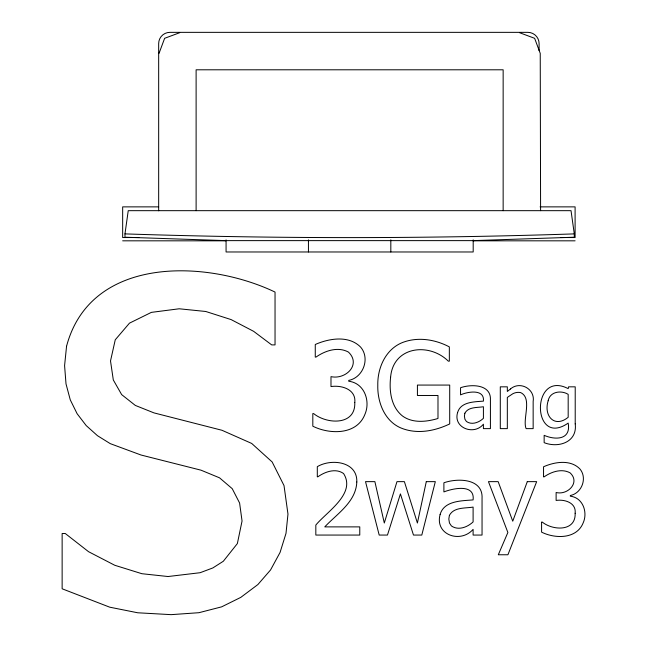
<?xml version="1.0" encoding="UTF-8"?>
<svg xmlns="http://www.w3.org/2000/svg" width="647" height="647" viewBox="0 0 647 647"><rect width="100%" height="100%" fill="white"/><g stroke="black" fill="none" stroke-linecap="round" stroke-linejoin="round"><path stroke-width="0.97" d="M124.976 233.89L128.235 210.671L571.026 210.671L574.293 233.89L574.293 237.214L473.192 240.627L226.07 240.627L124.976 237.214L124.976 233.89C274.676 238.84 424.586 238.84 574.293 233.89M159.025 53.377L164.629 38.31L179.704 32.698M158.669 206.87L122.663 206.87L122.663 237.538L138.822 237.538M540.091 206.87L575.102 206.87L575.102 237.538L560.965 237.538M122.663 240.821L225.674 240.821M473.103 240.821L575.102 240.821M519.565 32.698L534.632 38.31L540.237 53.377L540.593 210.671M539.097 50.636L539.097 43.584A11.234 11.234 0 0 0 527.863 32.35L169.902 32.35A11.234 11.234 0 0 0 158.669 43.584L158.669 210.793M503.148 210.671L503.148 69.795L196.114 69.795L196.114 210.671M473.192 239.859L473.192 251.974L226.07 251.974L226.07 239.859M390.82 239.859L390.82 251.974M308.441 239.859L308.441 251.974M575.215 423.882C577.593 442.144 558.555 448.355 544.151 442.669L544.151 435.334C555.255 440.219 571.261 440.041 568.179 423.098C531.616 448.371 530.726 369.243 568.179 388.629L568.592 386.833L575.215 386.833L575.215 423.882M390.602 377.258C389.073 390.909 391.039 406.85 402.458 415.972C412.721 423.462 426.502 421.917 437.987 418.488L437.987 395.479L417.42 395.479L417.42 385.07L449.705 385.07L449.705 423.931C435.237 430.853 418.342 434.266 402.838 428.71C385.127 422.499 377.33 402.798 377.791 385.256C377.411 367.844 385.725 348.935 402.838 342.392C418.075 336.65 435.196 339.432 449.341 346.881L449.341 361.163L448.331 361.163C428.937 342.077 393.085 346.38 390.602 377.258M354.782 402.588C355.704 425.823 326.751 424.319 313.658 413.587L312.816 413.587L312.816 426.203C329.703 434.614 356.732 435.099 364.851 414.517C370.723 401.326 364.496 383.073 348.741 381.245L348.741 380.412C363.185 377.549 370.302 358.462 360.686 347.18C348.927 335.114 329.218 338.332 315.267 344.487L315.267 357.095L315.987 357.095C325.142 350.666 337.944 346.355 348.442 352.081C361.422 364.487 345.813 379.87 330.989 376.643L330.989 386.566C341.624 384.957 356.303 389.357 354.782 402.588M575.151 513.257C575.895 531.842 552.732 530.637 542.251 522.056L541.588 522.056L541.588 532.141C555.094 538.878 576.712 539.258 583.214 522.792C587.913 512.246 582.923 497.64 570.322 496.184L570.322 495.513C581.879 493.224 587.573 477.955 579.882 468.921C570.476 459.273 554.705 461.845 543.545 466.77L543.545 476.863L544.119 476.863C551.446 471.72 561.685 468.266 570.088 472.844C580.537 482.403 567.742 495.456 556.121 492.496L556.121 500.438C564.629 499.144 576.372 502.67 575.151 513.257M66.552 346.266L64.587 365.628L66.01 383.881L70.272 399.854L77.106 413.7L86.213 425.597L97.471 435.69L110.289 443.656L141.062 455.027L201.031 470.183L219.535 477.826L232.241 488.687L239.6 503.018L242.051 521.013L237.368 543.561L223.32 561.256L212.847 567.937L200.133 572.708L168.034 576.526L141.895 573.711L114.754 565.268L88.558 551.697L65.258 533.5L62.136 533.5L62.136 588.786L109.739 607.185L137.738 612.782L171.156 614.65L198.936 612.701L221.646 606.846L240.797 597.375L257.878 584.556L270.559 569.95L280.062 552.449L285.998 533.387L287.972 514.106L284.017 485.573L272.144 461.942L251.691 443.438L221.986 430.279L153.986 412.891L135.32 405.426L121.66 394.613L113.306 379.951L110.516 360.945L115.255 339.796L129.465 323.16L151.366 312.372L179.179 308.781L205.762 311.482L231.125 319.594L253.64 331.329L271.7 344.9L275.04 344.9L275.04 292.064C206.458 259.301 90.612 255.379 66.552 346.266M440.122 514.43C434.501 534.875 460.543 543.795 473.103 529.367L473.103 535.061L482.047 535.061L482.047 498.522C483.277 478.279 457.639 477.931 443.891 482.791L443.891 491.922C452.746 488.445 475.076 483.39 473.103 499.913C461.61 500.867 444.125 500.624 440.122 514.43M457.607 412.487C452.843 427.966 474.186 435.795 483.414 424.181L483.414 428.629L490.418 428.629L490.418 400.04C491.372 384.197 471.315 383.922 460.551 387.731L460.551 394.88C467.514 391.653 484.773 388.661 483.414 401.124C474.421 401.876 460.737 401.682 457.607 412.487M548.179 400.703C543.334 416.094 554.673 428.314 568.179 417.291L568.179 394.355C561.24 389.995 549.926 391.532 548.179 400.703M356.804 481.983C356.028 501.902 337.127 513.718 324.77 526.884L359.772 526.884L359.772 535.061L315.825 535.061L315.825 525.065C326.646 511.842 356.4 493.621 343.565 473.515C335.623 467.894 325.053 471.744 317.831 476.815L317.305 476.815L317.305 466.673C331.288 458.294 357.605 461.432 356.804 481.983M464.861 413.231L464.409 416.061L464.91 419.216L466.422 421.488C471.857 425.338 479.031 422.459 483.414 418.342L483.414 406.745C477.171 407.788 468.371 406.68 464.861 413.231M449.398 515.376L448.816 518.991L449.463 523.019L451.396 525.922C458.335 530.847 467.506 527.168 473.103 521.911L473.103 507.086C465.12 508.429 453.879 507.005 449.398 515.376M426.292 481.643L417.396 523.011L404.391 481.643L396.975 481.643L384.302 523.011L374.88 481.643L365.515 481.643L379.191 535.061L387.464 535.061L400.42 493.887L413.473 535.061L421.795 535.061L435.326 481.643L426.292 481.643M527.289 481.643L512.747 521.191L498.166 481.643L488.453 481.643L507.871 532.481L498.303 554.762L507.919 554.762L536.662 481.643L527.289 481.643M510.451 388.993L507.329 391.475L507.329 386.833L500.293 386.833L500.293 428.629L507.329 428.629L507.329 397.42L512.772 393.772A12.002 12.002 0 0 1 520.56 392.559C532.691 397.978 522.226 419.491 526.116 428.629L533.152 428.629L533.152 401.504C535.279 388.92 519.937 380.63 510.451 388.993"/></g></svg>
